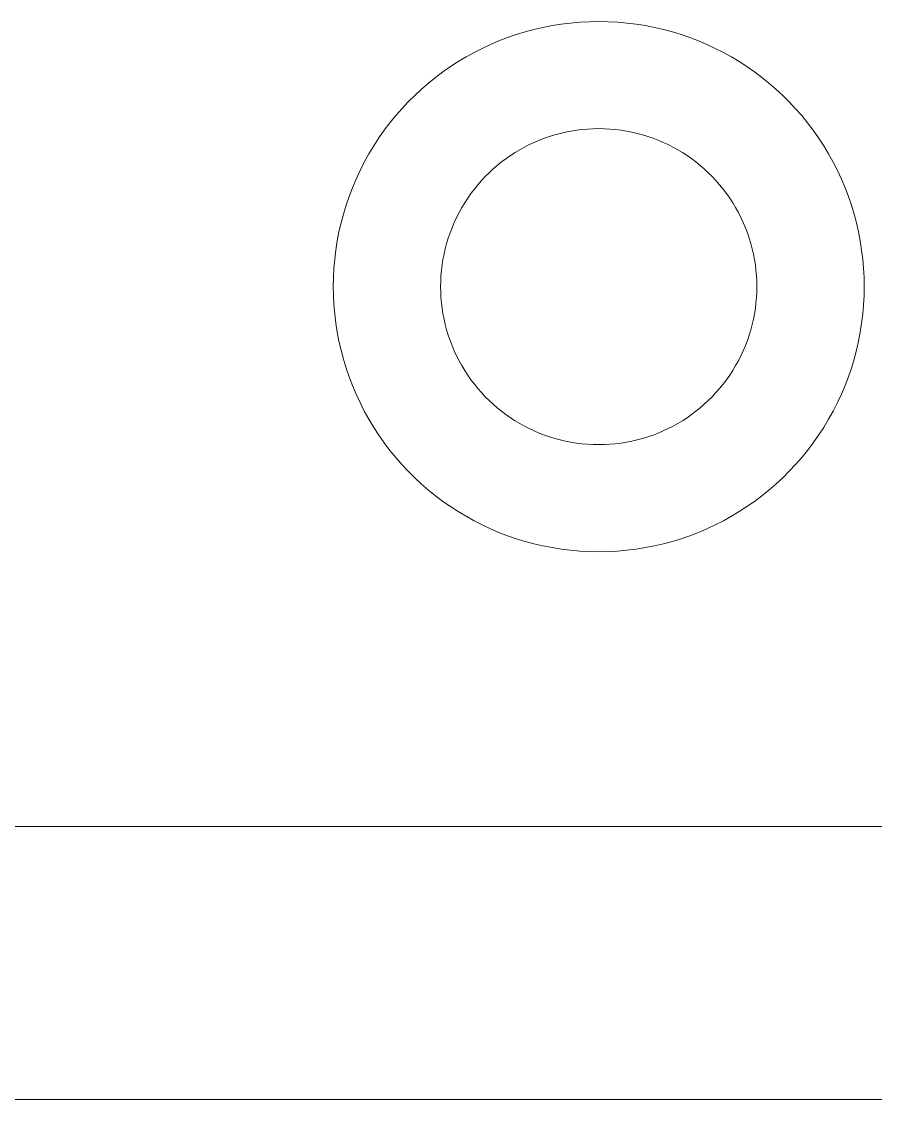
# Model space of a CAD drawing. Header units: centimetres. Extents: x -13.5 to 15.6, y -22.7 to 22.7.
# Drawn here: x -5.968 to -3.842, y -20.117 to -17.433 of the extents above; entities that cross this region are included whole.
import ezdxf

# ---------------------------------------------------------------- set-up
doc = ezdxf.new("R2010")
doc.units = ezdxf.units.CM
doc.header["$MEASUREMENT"] = 0
doc.layers.add('layer 1', color=7, linetype='Continuous')

msp = doc.modelspace()

# ---------------------------------------------------------------- linework, layer by layer
at = {"layer": 'layer 1', "color": 1, "lineweight": 9}
for points, knots in [([(-4.53076, -17.43322), (-4.53076, -17.43322), (-4.5543, -17.4336), (-4.5543, -17.4336), (-4.5543, -17.4336), (-4.5543, -17.4336), (-4.57771, -17.43482), (-4.57771, -17.43482), (-4.57771, -17.43482), (-4.57771, -17.43482), (-4.60096, -17.43685), (-4.60096, -17.43685), (-4.60096, -17.43685), (-4.60096, -17.43685), (-4.62403, -17.43969), (-4.62403, -17.43969), (-4.62403, -17.43969), (-4.62403, -17.43969), (-4.64692, -17.44333), (-4.64692, -17.44333), (-4.64692, -17.44333), (-4.64692, -17.44333), (-4.66959, -17.44775), (-4.66959, -17.44775), (-4.66959, -17.44775), (-4.66959, -17.44775), (-4.69204, -17.45296), (-4.69204, -17.45296), (-4.69204, -17.45296), (-4.69204, -17.45296), (-4.71424, -17.45893), (-4.71424, -17.45893), (-4.71424, -17.45893), (-4.71424, -17.45893), (-4.73618, -17.46566), (-4.73618, -17.46566), (-4.73618, -17.46566), (-4.73618, -17.46566), (-4.75783, -17.47313), (-4.75783, -17.47313), (-4.75783, -17.47313), (-4.75783, -17.47313), (-4.77918, -17.48134), (-4.77918, -17.48134), (-4.77918, -17.48134), (-4.77918, -17.48134), (-4.80021, -17.49027), (-4.80021, -17.49027), (-4.80021, -17.49027), (-4.80021, -17.49027), (-4.82091, -17.49991), (-4.82091, -17.49991), (-4.82091, -17.49991), (-4.82091, -17.49991), (-4.84124, -17.51026), (-4.84124, -17.51026), (-4.84124, -17.51026), (-4.84124, -17.51026), (-4.86121, -17.5213), (-4.86121, -17.5213), (-4.86121, -17.5213), (-4.86121, -17.5213), (-4.88078, -17.53303), (-4.88078, -17.53303), (-4.88078, -17.53303), (-4.88078, -17.53303), (-4.89993, -17.54543), (-4.89993, -17.54543), (-4.89993, -17.54543), (-4.89993, -17.54543), (-4.91866, -17.55849), (-4.91866, -17.55849), (-4.91866, -17.55849), (-4.91866, -17.55849), (-4.93694, -17.5722), (-4.93694, -17.5722), (-4.93694, -17.5722), (-4.93694, -17.5722), (-4.95476, -17.58655), (-4.95476, -17.58655), (-4.95476, -17.58655), (-4.95476, -17.58655), (-4.97208, -17.60153), (-4.97208, -17.60153), (-4.97208, -17.60153), (-4.97208, -17.60153), (-4.98891, -17.61713), (-4.98891, -17.61713), (-4.98891, -17.61713), (-4.98891, -17.61713), (-5.00521, -17.63333), (-5.00521, -17.63333), (-5.00521, -17.63333), (-5.00521, -17.63333), (-5.02098, -17.65014), (-5.02098, -17.65014), (-5.02098, -17.65014), (-5.02098, -17.65014), (-5.03618, -17.66753), (-5.03618, -17.66753), (-5.03618, -17.66753), (-5.03618, -17.66753), (-5.05082, -17.6855), (-5.05082, -17.6855), (-5.05082, -17.6855), (-5.05082, -17.6855), (-5.06485, -17.70404), (-5.06485, -17.70404), (-5.06485, -17.70404), (-5.06485, -17.70404), (-5.07828, -17.72313), (-5.07828, -17.72313), (-5.07828, -17.72313), (-5.07828, -17.72313), (-5.09108, -17.74277), (-5.09108, -17.74277), (-5.09108, -17.74277), (-5.09108, -17.74277), (-5.10322, -17.76294), (-5.10322, -17.76294), (-5.10322, -17.76294), (-5.10322, -17.76294), (-5.11462, -17.78353), (-5.11462, -17.78353), (-5.11462, -17.78353), (-5.11462, -17.78353), (-5.12525, -17.80442), (-5.12525, -17.80442), (-5.12525, -17.80442), (-5.12525, -17.80442), (-5.13509, -17.82558), (-5.13509, -17.82558), (-5.13509, -17.82558), (-5.13509, -17.82558), (-5.14414, -17.84699), (-5.14414, -17.84699), (-5.14414, -17.84699), (-5.14414, -17.84699), (-5.15241, -17.86864), (-5.15241, -17.86864), (-5.15241, -17.86864), (-5.15241, -17.86864), (-5.15989, -17.8905), (-5.15989, -17.8905), (-5.15989, -17.8905), (-5.15989, -17.8905), (-5.16658, -17.91255), (-5.16658, -17.91255), (-5.16658, -17.91255), (-5.16658, -17.91255), (-5.17249, -17.93477), (-5.17249, -17.93477), (-5.17249, -17.93477), (-5.17249, -17.93477), (-5.17761, -17.95713), (-5.17761, -17.95713), (-5.17761, -17.95713), (-5.17761, -17.95713), (-5.18194, -17.97962), (-5.18194, -17.97962), (-5.18194, -17.97962), (-5.18194, -17.97962), (-5.18549, -18.00222), (-5.18549, -18.00222), (-5.18549, -18.00222), (-5.18549, -18.00222), (-5.18824, -18.0249), (-5.18824, -18.0249), (-5.18824, -18.0249), (-5.18824, -18.0249), (-5.19022, -18.04765), (-5.19022, -18.04765), (-5.19022, -18.04765), (-5.19022, -18.04765), (-5.19143, -18.07044), (-5.19143, -18.07044), (-5.19143, -18.07044), (-5.19143, -18.07044), (-5.19183, -18.09325), (-5.19183, -18.09325), (-5.19183, -18.09325), (-5.19183, -18.09325), (-5.19143, -18.11606), (-5.19143, -18.11606), (-5.19143, -18.11606), (-5.19143, -18.11606), (-5.19022, -18.13884), (-5.19022, -18.13884), (-5.19022, -18.13884), (-5.19022, -18.13884), (-5.18824, -18.16159), (-5.18824, -18.16159), (-5.18824, -18.16159), (-5.18824, -18.16159), (-5.18549, -18.18427), (-5.18549, -18.18427), (-5.18549, -18.18427), (-5.18549, -18.18427), (-5.18194, -18.20687), (-5.18194, -18.20687), (-5.18194, -18.20687), (-5.18194, -18.20687), (-5.17761, -18.22936), (-5.17761, -18.22936), (-5.17761, -18.22936), (-5.17761, -18.22936), (-5.17249, -18.25173), (-5.17249, -18.25173), (-5.17249, -18.25173), (-5.17249, -18.25173), (-5.16658, -18.27394), (-5.16658, -18.27394), (-5.16658, -18.27394), (-5.16658, -18.27394), (-5.15989, -18.29599), (-5.15989, -18.29599), (-5.15989, -18.29599), (-5.15989, -18.29599), (-5.15241, -18.31785), (-5.15241, -18.31785), (-5.15241, -18.31785), (-5.15241, -18.31785), (-5.14414, -18.3395), (-5.14414, -18.3395), (-5.14414, -18.3395), (-5.14414, -18.3395), (-5.13509, -18.36091), (-5.13509, -18.36091), (-5.13509, -18.36091), (-5.13509, -18.36091), (-5.12525, -18.38208), (-5.12525, -18.38208), (-5.12525, -18.38208), (-5.12525, -18.38208), (-5.11462, -18.40296), (-5.11462, -18.40296), (-5.11462, -18.40296), (-5.11462, -18.40296), (-5.10321, -18.42355), (-5.10321, -18.42355), (-5.10321, -18.42355), (-5.10321, -18.42355), (-5.09106, -18.44372), (-5.09106, -18.44372), (-5.09106, -18.44372), (-5.09106, -18.44372), (-5.07826, -18.46336), (-5.07826, -18.46336), (-5.07826, -18.46336), (-5.07826, -18.46336), (-5.06485, -18.48245), (-5.06485, -18.48245), (-5.06485, -18.48245), (-5.06485, -18.48245), (-5.05081, -18.50099), (-5.05081, -18.50099), (-5.05081, -18.50099), (-5.05081, -18.50099), (-5.03618, -18.51896), (-5.03618, -18.51896), (-5.03618, -18.51896), (-5.03618, -18.51896), (-5.02097, -18.53635), (-5.02097, -18.53635), (-5.02097, -18.53635), (-5.02097, -18.53635), (-5.00521, -18.55315), (-5.00521, -18.55315), (-5.00521, -18.55315), (-5.00521, -18.55315), (-4.9889, -18.56936), (-4.9889, -18.56936), (-4.9889, -18.56936), (-4.9889, -18.56936), (-4.97208, -18.58496), (-4.97208, -18.58496), (-4.97208, -18.58496), (-4.97208, -18.58496), (-4.95475, -18.59994), (-4.95475, -18.59994), (-4.95475, -18.59994), (-4.95475, -18.59994), (-4.93693, -18.61429), (-4.93693, -18.61429), (-4.93693, -18.61429), (-4.93693, -18.61429), (-4.91865, -18.628), (-4.91865, -18.628), (-4.91865, -18.628), (-4.91865, -18.628), (-4.89993, -18.64106), (-4.89993, -18.64106), (-4.89993, -18.64106), (-4.89993, -18.64106), (-4.88077, -18.65345), (-4.88077, -18.65345), (-4.88077, -18.65345), (-4.88077, -18.65345), (-4.8612, -18.66518), (-4.8612, -18.66518), (-4.8612, -18.66518), (-4.8612, -18.66518), (-4.84124, -18.67623), (-4.84124, -18.67623), (-4.84124, -18.67623), (-4.84124, -18.67623), (-4.8209, -18.68658), (-4.8209, -18.68658), (-4.8209, -18.68658), (-4.8209, -18.68658), (-4.80021, -18.69622), (-4.80021, -18.69622), (-4.80021, -18.69622), (-4.80021, -18.69622), (-4.77918, -18.70515), (-4.77918, -18.70515), (-4.77918, -18.70515), (-4.77918, -18.70515), (-4.75783, -18.71336), (-4.75783, -18.71336), (-4.75783, -18.71336), (-4.75783, -18.71336), (-4.73617, -18.72083), (-4.73617, -18.72083), (-4.73617, -18.72083), (-4.73617, -18.72083), (-4.71424, -18.72756), (-4.71424, -18.72756), (-4.71424, -18.72756), (-4.71424, -18.72756), (-4.69204, -18.73353), (-4.69204, -18.73353), (-4.69204, -18.73353), (-4.69204, -18.73353), (-4.66959, -18.73873), (-4.66959, -18.73873), (-4.66959, -18.73873), (-4.66959, -18.73873), (-4.64691, -18.74316), (-4.64691, -18.74316), (-4.64691, -18.74316), (-4.64691, -18.74316), (-4.62403, -18.7468), (-4.62403, -18.7468), (-4.62403, -18.7468), (-4.62403, -18.7468), (-4.60095, -18.74964), (-4.60095, -18.74964), (-4.60095, -18.74964), (-4.60095, -18.74964), (-4.5777, -18.75167), (-4.5777, -18.75167), (-4.5777, -18.75167), (-4.5777, -18.75167), (-4.5543, -18.75288), (-4.5543, -18.75288), (-4.5543, -18.75288), (-4.5543, -18.75288), (-4.53075, -18.75326), (-4.53075, -18.75326), (-4.53075, -18.75326), (-4.53075, -18.75326), (-4.50721, -18.75287), (-4.50721, -18.75287), (-4.50721, -18.75287), (-4.50721, -18.75287), (-4.48381, -18.75166), (-4.48381, -18.75166), (-4.48381, -18.75166), (-4.48381, -18.75166), (-4.46056, -18.74963), (-4.46056, -18.74963), (-4.46056, -18.74963), (-4.46056, -18.74963), (-4.43748, -18.74679), (-4.43748, -18.74679), (-4.43748, -18.74679), (-4.43748, -18.74679), (-4.41459, -18.74315), (-4.41459, -18.74315), (-4.41459, -18.74315), (-4.41459, -18.74315), (-4.39192, -18.73873), (-4.39192, -18.73873), (-4.39192, -18.73873), (-4.39192, -18.73873), (-4.36947, -18.73352), (-4.36947, -18.73352), (-4.36947, -18.73352), (-4.36947, -18.73352), (-4.34727, -18.72755), (-4.34727, -18.72755), (-4.34727, -18.72755), (-4.34727, -18.72755), (-4.32534, -18.72082), (-4.32534, -18.72082), (-4.32534, -18.72082), (-4.32534, -18.72082), (-4.30369, -18.71335), (-4.30369, -18.71335), (-4.30369, -18.71335), (-4.30369, -18.71335), (-4.28234, -18.70514), (-4.28234, -18.70514), (-4.28234, -18.70514), (-4.28234, -18.70514), (-4.2613, -18.69621), (-4.2613, -18.69621), (-4.2613, -18.69621), (-4.2613, -18.69621), (-4.24061, -18.68657), (-4.24061, -18.68657), (-4.24061, -18.68657), (-4.24061, -18.68657), (-4.22028, -18.67622), (-4.22028, -18.67622), (-4.22028, -18.67622), (-4.22028, -18.67622), (-4.20031, -18.66517), (-4.20031, -18.66517), (-4.20031, -18.66517), (-4.20031, -18.66517), (-4.18075, -18.65345), (-4.18075, -18.65345), (-4.18075, -18.65345), (-4.18075, -18.65345), (-4.16159, -18.64105), (-4.16159, -18.64105), (-4.16159, -18.64105), (-4.16159, -18.64105), (-4.14286, -18.62799), (-4.14286, -18.62799), (-4.14286, -18.62799), (-4.14286, -18.62799), (-4.12458, -18.61428), (-4.12458, -18.61428), (-4.12458, -18.61428), (-4.12458, -18.61428), (-4.10677, -18.59993), (-4.10677, -18.59993), (-4.10677, -18.59993), (-4.10677, -18.59993), (-4.08944, -18.58495), (-4.08944, -18.58495), (-4.08944, -18.58495), (-4.08944, -18.58495), (-4.07261, -18.56935), (-4.07261, -18.56935), (-4.07261, -18.56935), (-4.07261, -18.56935), (-4.05631, -18.55314), (-4.05631, -18.55314), (-4.05631, -18.55314), (-4.05631, -18.55314), (-4.04055, -18.53633), (-4.04055, -18.53633), (-4.04055, -18.53633), (-4.04055, -18.53633), (-4.02533, -18.51894), (-4.02533, -18.51894), (-4.02533, -18.51894), (-4.02533, -18.51894), (-4.0107, -18.50097), (-4.0107, -18.50097), (-4.0107, -18.50097), (-4.0107, -18.50097), (-3.99667, -18.48244), (-3.99667, -18.48244), (-3.99667, -18.48244), (-3.99667, -18.48244), (-3.98324, -18.46334), (-3.98324, -18.46334), (-3.98324, -18.46334), (-3.98324, -18.46334), (-3.97046, -18.4437), (-3.97046, -18.4437), (-3.97046, -18.4437), (-3.97046, -18.4437), (-3.95831, -18.42354), (-3.95831, -18.42354), (-3.95831, -18.42354), (-3.95831, -18.42354), (-3.9469, -18.40295), (-3.9469, -18.40295), (-3.9469, -18.40295), (-3.9469, -18.40295), (-3.93627, -18.38206), (-3.93627, -18.38206), (-3.93627, -18.38206), (-3.93627, -18.38206), (-3.92643, -18.3609), (-3.92643, -18.3609), (-3.92643, -18.3609), (-3.92643, -18.3609), (-3.91738, -18.33948), (-3.91738, -18.33948), (-3.91738, -18.33948), (-3.91738, -18.33948), (-3.90911, -18.31784), (-3.90911, -18.31784), (-3.90911, -18.31784), (-3.90911, -18.31784), (-3.90163, -18.29598), (-3.90163, -18.29598), (-3.90163, -18.29598), (-3.90163, -18.29598), (-3.89494, -18.27393), (-3.89494, -18.27393), (-3.89494, -18.27393), (-3.89494, -18.27393), (-3.88903, -18.25171), (-3.88903, -18.25171), (-3.88903, -18.25171), (-3.88903, -18.25171), (-3.88391, -18.22935), (-3.88391, -18.22935), (-3.88391, -18.22935), (-3.88391, -18.22935), (-3.87958, -18.20685), (-3.87958, -18.20685), (-3.87958, -18.20685), (-3.87958, -18.20685), (-3.87602, -18.18426), (-3.87602, -18.18426), (-3.87602, -18.18426), (-3.87602, -18.18426), (-3.87327, -18.16157), (-3.87327, -18.16157), (-3.87327, -18.16157), (-3.87327, -18.16157), (-3.8713, -18.13883), (-3.8713, -18.13883), (-3.8713, -18.13883), (-3.8713, -18.13883), (-3.87009, -18.11604), (-3.87009, -18.11604), (-3.87009, -18.11604), (-3.87009, -18.11604), (-3.86969, -18.09323), (-3.86969, -18.09323), (-3.86969, -18.09323), (-3.86969, -18.09323), (-3.87009, -18.07042), (-3.87009, -18.07042), (-3.87009, -18.07042), (-3.87009, -18.07042), (-3.8713, -18.04763), (-3.8713, -18.04763), (-3.8713, -18.04763), (-3.8713, -18.04763), (-3.87327, -18.02489), (-3.87327, -18.02489), (-3.87327, -18.02489), (-3.87327, -18.02489), (-3.87602, -18.00221), (-3.87602, -18.00221), (-3.87602, -18.00221), (-3.87602, -18.00221), (-3.87958, -17.97961), (-3.87958, -17.97961), (-3.87958, -17.97961), (-3.87958, -17.97961), (-3.88391, -17.95712), (-3.88391, -17.95712), (-3.88391, -17.95712), (-3.88391, -17.95712), (-3.88903, -17.93475), (-3.88903, -17.93475), (-3.88903, -17.93475), (-3.88903, -17.93475), (-3.89494, -17.91254), (-3.89494, -17.91254), (-3.89494, -17.91254), (-3.89494, -17.91254), (-3.90163, -17.89049), (-3.90163, -17.89049), (-3.90163, -17.89049), (-3.90163, -17.89049), (-3.90911, -17.86863), (-3.90911, -17.86863), (-3.90911, -17.86863), (-3.90911, -17.86863), (-3.91738, -17.84698), (-3.91738, -17.84698), (-3.91738, -17.84698), (-3.91738, -17.84698), (-3.92643, -17.82557), (-3.92643, -17.82557), (-3.92643, -17.82557), (-3.92643, -17.82557), (-3.93627, -17.8044), (-3.93627, -17.8044), (-3.93627, -17.8044), (-3.93627, -17.8044), (-3.9469, -17.78351), (-3.9469, -17.78351), (-3.9469, -17.78351), (-3.9469, -17.78351), (-3.95831, -17.76293), (-3.95831, -17.76293), (-3.95831, -17.76293), (-3.95831, -17.76293), (-3.97046, -17.74276), (-3.97046, -17.74276), (-3.97046, -17.74276), (-3.97046, -17.74276), (-3.98325, -17.72312), (-3.98325, -17.72312), (-3.98325, -17.72312), (-3.98325, -17.72312), (-3.99667, -17.70403), (-3.99667, -17.70403), (-3.99667, -17.70403), (-3.99667, -17.70403), (-4.01071, -17.68549), (-4.01071, -17.68549), (-4.01071, -17.68549), (-4.01071, -17.68549), (-4.02534, -17.66752), (-4.02534, -17.66752), (-4.02534, -17.66752), (-4.02534, -17.66752), (-4.04055, -17.65013), (-4.04055, -17.65013), (-4.04055, -17.65013), (-4.04055, -17.65013), (-4.05631, -17.63332), (-4.05631, -17.63332), (-4.05631, -17.63332), (-4.05631, -17.63332), (-4.07262, -17.61712), (-4.07262, -17.61712), (-4.07262, -17.61712), (-4.07262, -17.61712), (-4.08944, -17.60152), (-4.08944, -17.60152), (-4.08944, -17.60152), (-4.08944, -17.60152), (-4.10677, -17.58654), (-4.10677, -17.58654), (-4.10677, -17.58654), (-4.10677, -17.58654), (-4.12458, -17.57219), (-4.12458, -17.57219), (-4.12458, -17.57219), (-4.12458, -17.57219), (-4.14287, -17.55848), (-4.14287, -17.55848), (-4.14287, -17.55848), (-4.14287, -17.55848), (-4.16159, -17.54543), (-4.16159, -17.54543), (-4.16159, -17.54543), (-4.16159, -17.54543), (-4.18075, -17.53303), (-4.18075, -17.53303), (-4.18075, -17.53303), (-4.18075, -17.53303), (-4.20032, -17.5213), (-4.20032, -17.5213), (-4.20032, -17.5213), (-4.20032, -17.5213), (-4.22028, -17.51026), (-4.22028, -17.51026), (-4.22028, -17.51026), (-4.22028, -17.51026), (-4.24062, -17.49991), (-4.24062, -17.49991), (-4.24062, -17.49991), (-4.24062, -17.49991), (-4.26131, -17.49026), (-4.26131, -17.49026), (-4.26131, -17.49026), (-4.26131, -17.49026), (-4.28234, -17.48133), (-4.28234, -17.48133), (-4.28234, -17.48133), (-4.28234, -17.48133), (-4.30369, -17.47312), (-4.30369, -17.47312), (-4.30369, -17.47312), (-4.30369, -17.47312), (-4.32535, -17.46565), (-4.32535, -17.46565), (-4.32535, -17.46565), (-4.32535, -17.46565), (-4.34728, -17.45893), (-4.34728, -17.45893), (-4.34728, -17.45893), (-4.34728, -17.45893), (-4.36948, -17.45295), (-4.36948, -17.45295), (-4.36948, -17.45295), (-4.36948, -17.45295), (-4.39193, -17.44775), (-4.39193, -17.44775), (-4.39193, -17.44775), (-4.39193, -17.44775), (-4.4146, -17.44332), (-4.4146, -17.44332), (-4.4146, -17.44332), (-4.4146, -17.44332), (-4.43748, -17.43968), (-4.43748, -17.43968), (-4.43748, -17.43968), (-4.43748, -17.43968), (-4.46056, -17.43684), (-4.46056, -17.43684), (-4.46056, -17.43684), (-4.46056, -17.43684), (-4.48381, -17.43481), (-4.48381, -17.43481), (-4.48381, -17.43481), (-4.48381, -17.43481), (-4.50721, -17.4336), (-4.50721, -17.4336), (-4.50721, -17.4336), (-4.50721, -17.4336), (-4.53076, -17.43322), (-4.53076, -17.43322)], [0, 0, 0, 0, 0.0055249, 0.0055249, 0.0055249, 0.0055249, 0.0110497, 0.0110497, 0.0110497, 0.0110497, 0.0165746, 0.0165746, 0.0165746, 0.0165746, 0.0220994, 0.0220994, 0.0220994, 0.0220994, 0.0276243, 0.0276243, 0.0276243, 0.0276243, 0.0331492, 0.0331492, 0.0331492, 0.0331492, 0.038674, 0.038674, 0.038674, 0.038674, 0.0441989, 0.0441989, 0.0441989, 0.0441989, 0.0497238, 0.0497238, 0.0497238, 0.0497238, 0.0552486, 0.0552486, 0.0552486, 0.0552486, 0.0607735, 0.0607735, 0.0607735, 0.0607735, 0.0662983, 0.0662983, 0.0662983, 0.0662983, 0.0718232, 0.0718232, 0.0718232, 0.0718232, 0.0773481, 0.0773481, 0.0773481, 0.0773481, 0.0828729, 0.0828729, 0.0828729, 0.0828729, 0.0883978, 0.0883978, 0.0883978, 0.0883978, 0.0939227, 0.0939227, 0.0939227, 0.0939227, 0.0994475, 0.0994475, 0.0994475, 0.0994475, 0.1049724, 0.1049724, 0.1049724, 0.1049724, 0.1104972, 0.1104972, 0.1104972, 0.1104972, 0.1160221, 0.1160221, 0.1160221, 0.1160221, 0.121547, 0.121547, 0.121547, 0.121547, 0.1270718, 0.1270718, 0.1270718, 0.1270718, 0.1325967, 0.1325967, 0.1325967, 0.1325967, 0.1381215, 0.1381215, 0.1381215, 0.1381215, 0.1436464, 0.1436464, 0.1436464, 0.1436464, 0.1491713, 0.1491713, 0.1491713, 0.1491713, 0.1546961, 0.1546961, 0.1546961, 0.1546961, 0.160221, 0.160221, 0.160221, 0.160221, 0.1657459, 0.1657459, 0.1657459, 0.1657459, 0.1712707, 0.1712707, 0.1712707, 0.1712707, 0.1767956, 0.1767956, 0.1767956, 0.1767956, 0.1823204, 0.1823204, 0.1823204, 0.1823204, 0.1878453, 0.1878453, 0.1878453, 0.1878453, 0.1933702, 0.1933702, 0.1933702, 0.1933702, 0.198895, 0.198895, 0.198895, 0.198895, 0.2044199, 0.2044199, 0.2044199, 0.2044199, 0.2099448, 0.2099448, 0.2099448, 0.2099448, 0.2154696, 0.2154696, 0.2154696, 0.2154696, 0.2209945, 0.2209945, 0.2209945, 0.2209945, 0.2265193, 0.2265193, 0.2265193, 0.2265193, 0.2320442, 0.2320442, 0.2320442, 0.2320442, 0.2375691, 0.2375691, 0.2375691, 0.2375691, 0.2430939, 0.2430939, 0.2430939, 0.2430939, 0.2486188, 0.2486188, 0.2486188, 0.2486188, 0.2541436, 0.2541436, 0.2541436, 0.2541436, 0.2596685, 0.2596685, 0.2596685, 0.2596685, 0.2651934, 0.2651934, 0.2651934, 0.2651934, 0.2707182, 0.2707182, 0.2707182, 0.2707182, 0.2762431, 0.2762431, 0.2762431, 0.2762431, 0.281768, 0.281768, 0.281768, 0.281768, 0.2872928, 0.2872928, 0.2872928, 0.2872928, 0.2928177, 0.2928177, 0.2928177, 0.2928177, 0.2983425, 0.2983425, 0.2983425, 0.2983425, 0.3038674, 0.3038674, 0.3038674, 0.3038674, 0.3093923, 0.3093923, 0.3093923, 0.3093923, 0.3149171, 0.3149171, 0.3149171, 0.3149171, 0.320442, 0.320442, 0.320442, 0.320442, 0.3259669, 0.3259669, 0.3259669, 0.3259669, 0.3314917, 0.3314917, 0.3314917, 0.3314917, 0.3370166, 0.3370166, 0.3370166, 0.3370166, 0.3425414, 0.3425414, 0.3425414, 0.3425414, 0.3480663, 0.3480663, 0.3480663, 0.3480663, 0.3535912, 0.3535912, 0.3535912, 0.3535912, 0.359116, 0.359116, 0.359116, 0.359116, 0.3646409, 0.3646409, 0.3646409, 0.3646409, 0.3701657, 0.3701657, 0.3701657, 0.3701657, 0.3756906, 0.3756906, 0.3756906, 0.3756906, 0.3812155, 0.3812155, 0.3812155, 0.3812155, 0.3867403, 0.3867403, 0.3867403, 0.3867403, 0.3922652, 0.3922652, 0.3922652, 0.3922652, 0.3977901, 0.3977901, 0.3977901, 0.3977901, 0.4033149, 0.4033149, 0.4033149, 0.4033149, 0.4088398, 0.4088398, 0.4088398, 0.4088398, 0.4143646, 0.4143646, 0.4143646, 0.4143646, 0.4198895, 0.4198895, 0.4198895, 0.4198895, 0.4254144, 0.4254144, 0.4254144, 0.4254144, 0.4309392, 0.4309392, 0.4309392, 0.4309392, 0.4364641, 0.4364641, 0.4364641, 0.4364641, 0.441989, 0.441989, 0.441989, 0.441989, 0.4475138, 0.4475138, 0.4475138, 0.4475138, 0.4530387, 0.4530387, 0.4530387, 0.4530387, 0.4585635, 0.4585635, 0.4585635, 0.4585635, 0.4640884, 0.4640884, 0.4640884, 0.4640884, 0.4696133, 0.4696133, 0.4696133, 0.4696133, 0.4751381, 0.4751381, 0.4751381, 0.4751381, 0.480663, 0.480663, 0.480663, 0.480663, 0.4861878, 0.4861878, 0.4861878, 0.4861878, 0.4917127, 0.4917127, 0.4917127, 0.4917127, 0.4972376, 0.4972376, 0.4972376, 0.4972376, 0.5027624, 0.5027624, 0.5027624, 0.5027624, 0.5082873, 0.5082873, 0.5082873, 0.5082873, 0.5138122, 0.5138122, 0.5138122, 0.5138122, 0.519337, 0.519337, 0.519337, 0.519337, 0.5248619, 0.5248619, 0.5248619, 0.5248619, 0.5303867, 0.5303867, 0.5303867, 0.5303867, 0.5359116, 0.5359116, 0.5359116, 0.5359116, 0.5414365, 0.5414365, 0.5414365, 0.5414365, 0.5469613, 0.5469613, 0.5469613, 0.5469613, 0.5524862, 0.5524862, 0.5524862, 0.5524862, 0.558011, 0.558011, 0.558011, 0.558011, 0.5635359, 0.5635359, 0.5635359, 0.5635359, 0.5690608, 0.5690608, 0.5690608, 0.5690608, 0.5745856, 0.5745856, 0.5745856, 0.5745856, 0.5801105, 0.5801105, 0.5801105, 0.5801105, 0.5856354, 0.5856354, 0.5856354, 0.5856354, 0.5911602, 0.5911602, 0.5911602, 0.5911602, 0.5966851, 0.5966851, 0.5966851, 0.5966851, 0.6022099, 0.6022099, 0.6022099, 0.6022099, 0.6077348, 0.6077348, 0.6077348, 0.6077348, 0.6132597, 0.6132597, 0.6132597, 0.6132597, 0.6187845, 0.6187845, 0.6187845, 0.6187845, 0.6243094, 0.6243094, 0.6243094, 0.6243094, 0.6298343, 0.6298343, 0.6298343, 0.6298343, 0.6353591, 0.6353591, 0.6353591, 0.6353591, 0.640884, 0.640884, 0.640884, 0.640884, 0.6464088, 0.6464088, 0.6464088, 0.6464088, 0.6519337, 0.6519337, 0.6519337, 0.6519337, 0.6574586, 0.6574586, 0.6574586, 0.6574586, 0.6629834, 0.6629834, 0.6629834, 0.6629834, 0.6685083, 0.6685083, 0.6685083, 0.6685083, 0.6740331, 0.6740331, 0.6740331, 0.6740331, 0.679558, 0.679558, 0.679558, 0.679558, 0.6850829, 0.6850829, 0.6850829, 0.6850829, 0.6906077, 0.6906077, 0.6906077, 0.6906077, 0.6961326, 0.6961326, 0.6961326, 0.6961326, 0.7016575, 0.7016575, 0.7016575, 0.7016575, 0.7071823, 0.7071823, 0.7071823, 0.7071823, 0.7127072, 0.7127072, 0.7127072, 0.7127072, 0.718232, 0.718232, 0.718232, 0.718232, 0.7237569, 0.7237569, 0.7237569, 0.7237569, 0.7292818, 0.7292818, 0.7292818, 0.7292818, 0.7348066, 0.7348066, 0.7348066, 0.7348066, 0.7403315, 0.7403315, 0.7403315, 0.7403315, 0.7458564, 0.7458564, 0.7458564, 0.7458564, 0.7513812, 0.7513812, 0.7513812, 0.7513812, 0.7569061, 0.7569061, 0.7569061, 0.7569061, 0.7624309, 0.7624309, 0.7624309, 0.7624309, 0.7679558, 0.7679558, 0.7679558, 0.7679558, 0.7734807, 0.7734807, 0.7734807, 0.7734807, 0.7790055, 0.7790055, 0.7790055, 0.7790055, 0.7845304, 0.7845304, 0.7845304, 0.7845304, 0.7900552, 0.7900552, 0.7900552, 0.7900552, 0.7955801, 0.7955801, 0.7955801, 0.7955801, 0.801105, 0.801105, 0.801105, 0.801105, 0.8066298, 0.8066298, 0.8066298, 0.8066298, 0.8121547, 0.8121547, 0.8121547, 0.8121547, 0.8176796, 0.8176796, 0.8176796, 0.8176796, 0.8232044, 0.8232044, 0.8232044, 0.8232044, 0.8287293, 0.8287293, 0.8287293, 0.8287293, 0.8342541, 0.8342541, 0.8342541, 0.8342541, 0.839779, 0.839779, 0.839779, 0.839779, 0.8453039, 0.8453039, 0.8453039, 0.8453039, 0.8508287, 0.8508287, 0.8508287, 0.8508287, 0.8563536, 0.8563536, 0.8563536, 0.8563536, 0.8618785, 0.8618785, 0.8618785, 0.8618785, 0.8674033, 0.8674033, 0.8674033, 0.8674033, 0.8729282, 0.8729282, 0.8729282, 0.8729282, 0.878453, 0.878453, 0.878453, 0.878453, 0.8839779, 0.8839779, 0.8839779, 0.8839779, 0.8895028, 0.8895028, 0.8895028, 0.8895028, 0.8950276, 0.8950276, 0.8950276, 0.8950276, 0.9005525, 0.9005525, 0.9005525, 0.9005525, 0.9060773, 0.9060773, 0.9060773, 0.9060773, 0.9116022, 0.9116022, 0.9116022, 0.9116022, 0.9171271, 0.9171271, 0.9171271, 0.9171271, 0.9226519, 0.9226519, 0.9226519, 0.9226519, 0.9281768, 0.9281768, 0.9281768, 0.9281768, 0.9337017, 0.9337017, 0.9337017, 0.9337017, 0.9392265, 0.9392265, 0.9392265, 0.9392265, 0.9447514, 0.9447514, 0.9447514, 0.9447514, 0.9502762, 0.9502762, 0.9502762, 0.9502762, 0.9558011, 0.9558011, 0.9558011, 0.9558011, 0.961326, 0.961326, 0.961326, 0.961326, 0.9668508, 0.9668508, 0.9668508, 0.9668508, 0.9723757, 0.9723757, 0.9723757, 0.9723757, 0.9779006, 0.9779006, 0.9779006, 0.9779006, 0.9834254, 0.9834254, 0.9834254, 0.9834254, 0.9889503, 0.9889503, 0.9889503, 0.9889503, 1, 1, 1, 1]), ([(-4.53077, -17.69987), (-4.53077, -17.69987), (-4.51674, -17.70012), (-4.51674, -17.70012), (-4.51674, -17.70012), (-4.51674, -17.70012), (-4.5028, -17.70086), (-4.5028, -17.70086), (-4.5028, -17.70086), (-4.5028, -17.70086), (-4.48894, -17.70207), (-4.48894, -17.70207), (-4.48894, -17.70207), (-4.48894, -17.70207), (-4.4752, -17.70377), (-4.4752, -17.70377), (-4.4752, -17.70377), (-4.4752, -17.70377), (-4.46156, -17.70594), (-4.46156, -17.70594), (-4.46156, -17.70594), (-4.46156, -17.70594), (-4.44805, -17.70859), (-4.44805, -17.70859), (-4.44805, -17.70859), (-4.44805, -17.70859), (-4.43468, -17.71169), (-4.43468, -17.71169), (-4.43468, -17.71169), (-4.43468, -17.71169), (-4.42146, -17.71526), (-4.42146, -17.71526), (-4.42146, -17.71526), (-4.42146, -17.71526), (-4.40839, -17.71927), (-4.40839, -17.71927), (-4.40839, -17.71927), (-4.40839, -17.71927), (-4.3955, -17.72373), (-4.3955, -17.72373), (-4.3955, -17.72373), (-4.3955, -17.72373), (-4.38278, -17.72862), (-4.38278, -17.72862), (-4.38278, -17.72862), (-4.38278, -17.72862), (-4.37024, -17.73395), (-4.37024, -17.73395), (-4.37024, -17.73395), (-4.37024, -17.73395), (-4.35792, -17.7397), (-4.35792, -17.7397), (-4.35792, -17.7397), (-4.35792, -17.7397), (-4.3458, -17.74587), (-4.3458, -17.74587), (-4.3458, -17.74587), (-4.3458, -17.74587), (-4.33391, -17.75245), (-4.33391, -17.75245), (-4.33391, -17.75245), (-4.33391, -17.75245), (-4.32226, -17.75944), (-4.32226, -17.75944), (-4.32226, -17.75944), (-4.32226, -17.75944), (-4.31084, -17.76682), (-4.31084, -17.76682), (-4.31084, -17.76682), (-4.31084, -17.76682), (-4.29968, -17.77461), (-4.29968, -17.77461), (-4.29968, -17.77461), (-4.29968, -17.77461), (-4.28879, -17.78278), (-4.28879, -17.78278), (-4.28879, -17.78278), (-4.28879, -17.78278), (-4.27818, -17.79133), (-4.27818, -17.79133), (-4.27818, -17.79133), (-4.27818, -17.79133), (-4.26786, -17.80026), (-4.26786, -17.80026), (-4.26786, -17.80026), (-4.26786, -17.80026), (-4.25783, -17.80956), (-4.25783, -17.80956), (-4.25783, -17.80956), (-4.25783, -17.80956), (-4.24813, -17.81921), (-4.24813, -17.81921), (-4.24813, -17.81921), (-4.24813, -17.81921), (-4.23874, -17.82923), (-4.23874, -17.82923), (-4.23874, -17.82923), (-4.23874, -17.82923), (-4.22969, -17.83959), (-4.22969, -17.83959), (-4.22969, -17.83959), (-4.22969, -17.83959), (-4.22096, -17.8503), (-4.22096, -17.8503), (-4.22096, -17.8503), (-4.22096, -17.8503), (-4.2126, -17.86135), (-4.2126, -17.86135), (-4.2126, -17.86135), (-4.2126, -17.86135), (-4.2046, -17.87272), (-4.2046, -17.87272), (-4.2046, -17.87272), (-4.2046, -17.87272), (-4.19699, -17.88442), (-4.19699, -17.88442), (-4.19699, -17.88442), (-4.19699, -17.88442), (-4.18976, -17.89644), (-4.18976, -17.89644), (-4.18976, -17.89644), (-4.18976, -17.89644), (-4.18296, -17.90871), (-4.18296, -17.90871), (-4.18296, -17.90871), (-4.18296, -17.90871), (-4.17662, -17.92116), (-4.17662, -17.92116), (-4.17662, -17.92116), (-4.17662, -17.92116), (-4.17076, -17.93377), (-4.17076, -17.93377), (-4.17076, -17.93377), (-4.17076, -17.93377), (-4.16536, -17.94653), (-4.16536, -17.94653), (-4.16536, -17.94653), (-4.16536, -17.94653), (-4.16044, -17.95943), (-4.16044, -17.95943), (-4.16044, -17.95943), (-4.16044, -17.95943), (-4.15598, -17.97245), (-4.15598, -17.97245), (-4.15598, -17.97245), (-4.15598, -17.97245), (-4.152, -17.98558), (-4.152, -17.98558), (-4.152, -17.98558), (-4.152, -17.98558), (-4.14848, -17.99882), (-4.14848, -17.99882), (-4.14848, -17.99882), (-4.14848, -17.99882), (-4.14544, -18.01215), (-4.14544, -18.01215), (-4.14544, -18.01215), (-4.14544, -18.01215), (-4.14288, -18.02555), (-4.14288, -18.02555), (-4.14288, -18.02555), (-4.14288, -18.02555), (-4.14075, -18.03901), (-4.14075, -18.03901), (-4.14075, -18.03901), (-4.14075, -18.03901), (-4.1391, -18.05253), (-4.1391, -18.05253), (-4.1391, -18.05253), (-4.1391, -18.05253), (-4.13789, -18.06608), (-4.13789, -18.06608), (-4.13789, -18.06608), (-4.13789, -18.06608), (-4.13723, -18.07965), (-4.13723, -18.07965), (-4.13723, -18.07965), (-4.13723, -18.07965), (-4.13686, -18.09324), (-4.13686, -18.09324), (-4.13686, -18.09324), (-4.13686, -18.09324), (-4.13723, -18.10683), (-4.13723, -18.10683), (-4.13723, -18.10683), (-4.13723, -18.10683), (-4.13789, -18.1204), (-4.13789, -18.1204), (-4.13789, -18.1204), (-4.13789, -18.1204), (-4.1391, -18.13396), (-4.1391, -18.13396), (-4.1391, -18.13396), (-4.1391, -18.13396), (-4.14075, -18.14747), (-4.14075, -18.14747), (-4.14075, -18.14747), (-4.14075, -18.14747), (-4.14288, -18.16093), (-4.14288, -18.16093), (-4.14288, -18.16093), (-4.14288, -18.16093), (-4.14544, -18.17433), (-4.14544, -18.17433), (-4.14544, -18.17433), (-4.14544, -18.17433), (-4.14848, -18.18766), (-4.14848, -18.18766), (-4.14848, -18.18766), (-4.14848, -18.18766), (-4.152, -18.2009), (-4.152, -18.2009), (-4.152, -18.2009), (-4.152, -18.2009), (-4.15598, -18.21403), (-4.15598, -18.21403), (-4.15598, -18.21403), (-4.15598, -18.21403), (-4.16044, -18.22706), (-4.16044, -18.22706), (-4.16044, -18.22706), (-4.16044, -18.22706), (-4.16536, -18.23995), (-4.16536, -18.23995), (-4.16536, -18.23995), (-4.16536, -18.23995), (-4.17076, -18.25271), (-4.17076, -18.25271), (-4.17076, -18.25271), (-4.17076, -18.25271), (-4.17662, -18.26532), (-4.17662, -18.26532), (-4.17662, -18.26532), (-4.17662, -18.26532), (-4.18296, -18.27777), (-4.18296, -18.27777), (-4.18296, -18.27777), (-4.18296, -18.27777), (-4.18975, -18.29004), (-4.18975, -18.29004), (-4.18975, -18.29004), (-4.18975, -18.29004), (-4.19697, -18.30207), (-4.19697, -18.30207), (-4.19697, -18.30207), (-4.19697, -18.30207), (-4.20459, -18.31377), (-4.20459, -18.31377), (-4.20459, -18.31377), (-4.20459, -18.31377), (-4.21259, -18.32515), (-4.21259, -18.32515), (-4.21259, -18.32515), (-4.21259, -18.32515), (-4.22095, -18.33619), (-4.22095, -18.33619), (-4.22095, -18.33619), (-4.22095, -18.33619), (-4.22967, -18.3469), (-4.22967, -18.3469), (-4.22967, -18.3469), (-4.22967, -18.3469), (-4.23872, -18.35726), (-4.23872, -18.35726), (-4.23872, -18.35726), (-4.23872, -18.35726), (-4.24811, -18.36728), (-4.24811, -18.36728), (-4.24811, -18.36728), (-4.24811, -18.36728), (-4.25782, -18.37694), (-4.25782, -18.37694), (-4.25782, -18.37694), (-4.25782, -18.37694), (-4.26785, -18.38623), (-4.26785, -18.38623), (-4.26785, -18.38623), (-4.26785, -18.38623), (-4.27817, -18.39516), (-4.27817, -18.39516), (-4.27817, -18.39516), (-4.27817, -18.39516), (-4.28878, -18.40371), (-4.28878, -18.40371), (-4.28878, -18.40371), (-4.28878, -18.40371), (-4.29967, -18.41188), (-4.29967, -18.41188), (-4.29967, -18.41188), (-4.29967, -18.41188), (-4.31084, -18.41967), (-4.31084, -18.41967), (-4.31084, -18.41967), (-4.31084, -18.41967), (-4.32225, -18.42706), (-4.32225, -18.42706), (-4.32225, -18.42706), (-4.32225, -18.42706), (-4.3339, -18.43404), (-4.3339, -18.43404), (-4.3339, -18.43404), (-4.3339, -18.43404), (-4.34579, -18.44063), (-4.34579, -18.44063), (-4.34579, -18.44063), (-4.34579, -18.44063), (-4.35791, -18.4468), (-4.35791, -18.4468), (-4.35791, -18.4468), (-4.35791, -18.4468), (-4.37024, -18.45255), (-4.37024, -18.45255), (-4.37024, -18.45255), (-4.37024, -18.45255), (-4.38277, -18.45787), (-4.38277, -18.45787), (-4.38277, -18.45787), (-4.38277, -18.45787), (-4.39549, -18.46277), (-4.39549, -18.46277), (-4.39549, -18.46277), (-4.39549, -18.46277), (-4.40838, -18.46722), (-4.40838, -18.46722), (-4.40838, -18.46722), (-4.40838, -18.46722), (-4.42145, -18.47124), (-4.42145, -18.47124), (-4.42145, -18.47124), (-4.42145, -18.47124), (-4.43467, -18.4748), (-4.43467, -18.4748), (-4.43467, -18.4748), (-4.43467, -18.4748), (-4.44804, -18.47791), (-4.44804, -18.47791), (-4.44804, -18.47791), (-4.44804, -18.47791), (-4.46155, -18.48055), (-4.46155, -18.48055), (-4.46155, -18.48055), (-4.46155, -18.48055), (-4.47519, -18.48272), (-4.47519, -18.48272), (-4.47519, -18.48272), (-4.47519, -18.48272), (-4.48894, -18.48442), (-4.48894, -18.48442), (-4.48894, -18.48442), (-4.48894, -18.48442), (-4.50279, -18.48563), (-4.50279, -18.48563), (-4.50279, -18.48563), (-4.50279, -18.48563), (-4.51673, -18.48637), (-4.51673, -18.48637), (-4.51673, -18.48637), (-4.51673, -18.48637), (-4.53075, -18.48659), (-4.53075, -18.48659), (-4.53075, -18.48659), (-4.53075, -18.48659), (-4.54478, -18.48635), (-4.54478, -18.48635), (-4.54478, -18.48635), (-4.54478, -18.48635), (-4.55872, -18.48562), (-4.55872, -18.48562), (-4.55872, -18.48562), (-4.55872, -18.48562), (-4.57257, -18.48441), (-4.57257, -18.48441), (-4.57257, -18.48441), (-4.57257, -18.48441), (-4.58632, -18.48271), (-4.58632, -18.48271), (-4.58632, -18.48271), (-4.58632, -18.48271), (-4.59996, -18.48053), (-4.59996, -18.48053), (-4.59996, -18.48053), (-4.59996, -18.48053), (-4.61347, -18.47789), (-4.61347, -18.47789), (-4.61347, -18.47789), (-4.61347, -18.47789), (-4.62684, -18.47478), (-4.62684, -18.47478), (-4.62684, -18.47478), (-4.62684, -18.47478), (-4.64006, -18.47122), (-4.64006, -18.47122), (-4.64006, -18.47122), (-4.64006, -18.47122), (-4.65313, -18.46721), (-4.65313, -18.46721), (-4.65313, -18.46721), (-4.65313, -18.46721), (-4.66602, -18.46275), (-4.66602, -18.46275), (-4.66602, -18.46275), (-4.66602, -18.46275), (-4.67874, -18.45785), (-4.67874, -18.45785), (-4.67874, -18.45785), (-4.67874, -18.45785), (-4.69128, -18.45253), (-4.69128, -18.45253), (-4.69128, -18.45253), (-4.69128, -18.45253), (-4.7036, -18.44678), (-4.7036, -18.44678), (-4.7036, -18.44678), (-4.7036, -18.44678), (-4.71572, -18.44061), (-4.71572, -18.44061), (-4.71572, -18.44061), (-4.71572, -18.44061), (-4.72761, -18.43403), (-4.72761, -18.43403), (-4.72761, -18.43403), (-4.72761, -18.43403), (-4.73926, -18.42704), (-4.73926, -18.42704), (-4.73926, -18.42704), (-4.73926, -18.42704), (-4.75068, -18.41965), (-4.75068, -18.41965), (-4.75068, -18.41965), (-4.75068, -18.41965), (-4.76184, -18.41187), (-4.76184, -18.41187), (-4.76184, -18.41187), (-4.76184, -18.41187), (-4.77273, -18.4037), (-4.77273, -18.4037), (-4.77273, -18.4037), (-4.77273, -18.4037), (-4.78335, -18.39514), (-4.78335, -18.39514), (-4.78335, -18.39514), (-4.78335, -18.39514), (-4.79367, -18.38622), (-4.79367, -18.38622), (-4.79367, -18.38622), (-4.79367, -18.38622), (-4.80369, -18.37692), (-4.80369, -18.37692), (-4.80369, -18.37692), (-4.80369, -18.37692), (-4.81341, -18.36726), (-4.81341, -18.36726), (-4.81341, -18.36726), (-4.81341, -18.36726), (-4.82279, -18.35725), (-4.82279, -18.35725), (-4.82279, -18.35725), (-4.82279, -18.35725), (-4.83184, -18.34689), (-4.83184, -18.34689), (-4.83184, -18.34689), (-4.83184, -18.34689), (-4.84056, -18.33618), (-4.84056, -18.33618), (-4.84056, -18.33618), (-4.84056, -18.33618), (-4.84892, -18.32513), (-4.84892, -18.32513), (-4.84892, -18.32513), (-4.84892, -18.32513), (-4.85692, -18.31376), (-4.85692, -18.31376), (-4.85692, -18.31376), (-4.85692, -18.31376), (-4.86454, -18.30205), (-4.86454, -18.30205), (-4.86454, -18.30205), (-4.86454, -18.30205), (-4.87176, -18.29003), (-4.87176, -18.29003), (-4.87176, -18.29003), (-4.87176, -18.29003), (-4.87856, -18.27776), (-4.87856, -18.27776), (-4.87856, -18.27776), (-4.87856, -18.27776), (-4.8849, -18.26532), (-4.8849, -18.26532), (-4.8849, -18.26532), (-4.8849, -18.26532), (-4.89076, -18.25271), (-4.89076, -18.25271), (-4.89076, -18.25271), (-4.89076, -18.25271), (-4.89616, -18.23995), (-4.89616, -18.23995), (-4.89616, -18.23995), (-4.89616, -18.23995), (-4.90108, -18.22705), (-4.90108, -18.22705), (-4.90108, -18.22705), (-4.90108, -18.22705), (-4.90553, -18.21403), (-4.90553, -18.21403), (-4.90553, -18.21403), (-4.90553, -18.21403), (-4.90952, -18.20089), (-4.90952, -18.20089), (-4.90952, -18.20089), (-4.90952, -18.20089), (-4.91304, -18.18766), (-4.91304, -18.18766), (-4.91304, -18.18766), (-4.91304, -18.18766), (-4.91608, -18.17433), (-4.91608, -18.17433), (-4.91608, -18.17433), (-4.91608, -18.17433), (-4.91865, -18.16093), (-4.91865, -18.16093), (-4.91865, -18.16093), (-4.91865, -18.16093), (-4.92078, -18.14746), (-4.92078, -18.14746), (-4.92078, -18.14746), (-4.92078, -18.14746), (-4.92242, -18.13395), (-4.92242, -18.13395), (-4.92242, -18.13395), (-4.92242, -18.13395), (-4.92363, -18.1204), (-4.92363, -18.1204), (-4.92363, -18.1204), (-4.92363, -18.1204), (-4.92429, -18.10682), (-4.92429, -18.10682), (-4.92429, -18.10682), (-4.92429, -18.10682), (-4.92466, -18.09324), (-4.92466, -18.09324), (-4.92466, -18.09324), (-4.92466, -18.09324), (-4.92429, -18.07965), (-4.92429, -18.07965), (-4.92429, -18.07965), (-4.92429, -18.07965), (-4.92363, -18.06607), (-4.92363, -18.06607), (-4.92363, -18.06607), (-4.92363, -18.06607), (-4.92242, -18.05252), (-4.92242, -18.05252), (-4.92242, -18.05252), (-4.92242, -18.05252), (-4.92078, -18.03901), (-4.92078, -18.03901), (-4.92078, -18.03901), (-4.92078, -18.03901), (-4.91865, -18.02554), (-4.91865, -18.02554), (-4.91865, -18.02554), (-4.91865, -18.02554), (-4.91608, -18.01214), (-4.91608, -18.01214), (-4.91608, -18.01214), (-4.91608, -18.01214), (-4.91304, -17.99882), (-4.91304, -17.99882), (-4.91304, -17.99882), (-4.91304, -17.99882), (-4.90952, -17.98558), (-4.90952, -17.98558), (-4.90952, -17.98558), (-4.90952, -17.98558), (-4.90553, -17.97244), (-4.90553, -17.97244), (-4.90553, -17.97244), (-4.90553, -17.97244), (-4.90108, -17.95942), (-4.90108, -17.95942), (-4.90108, -17.95942), (-4.90108, -17.95942), (-4.89616, -17.94652), (-4.89616, -17.94652), (-4.89616, -17.94652), (-4.89616, -17.94652), (-4.89076, -17.93376), (-4.89076, -17.93376), (-4.89076, -17.93376), (-4.89076, -17.93376), (-4.8849, -17.92116), (-4.8849, -17.92116), (-4.8849, -17.92116), (-4.8849, -17.92116), (-4.87856, -17.90871), (-4.87856, -17.90871), (-4.87856, -17.90871), (-4.87856, -17.90871), (-4.87176, -17.89646), (-4.87176, -17.89646), (-4.87176, -17.89646), (-4.87176, -17.89646), (-4.86454, -17.88445), (-4.86454, -17.88445), (-4.86454, -17.88445), (-4.86454, -17.88445), (-4.85692, -17.87275), (-4.85692, -17.87275), (-4.85692, -17.87275), (-4.85692, -17.87275), (-4.84892, -17.86137), (-4.84892, -17.86137), (-4.84892, -17.86137), (-4.84892, -17.86137), (-4.84056, -17.85033), (-4.84056, -17.85033), (-4.84056, -17.85033), (-4.84056, -17.85033), (-4.83184, -17.83962), (-4.83184, -17.83962), (-4.83184, -17.83962), (-4.83184, -17.83962), (-4.82279, -17.82926), (-4.82279, -17.82926), (-4.82279, -17.82926), (-4.82279, -17.82926), (-4.81341, -17.81924), (-4.81341, -17.81924), (-4.81341, -17.81924), (-4.81341, -17.81924), (-4.8037, -17.80958), (-4.8037, -17.80958), (-4.8037, -17.80958), (-4.8037, -17.80958), (-4.79367, -17.80029), (-4.79367, -17.80029), (-4.79367, -17.80029), (-4.79367, -17.80029), (-4.78335, -17.79136), (-4.78335, -17.79136), (-4.78335, -17.79136), (-4.78335, -17.79136), (-4.77274, -17.78281), (-4.77274, -17.78281), (-4.77274, -17.78281), (-4.77274, -17.78281), (-4.76185, -17.77464), (-4.76185, -17.77464), (-4.76185, -17.77464), (-4.76185, -17.77464), (-4.75069, -17.76685), (-4.75069, -17.76685), (-4.75069, -17.76685), (-4.75069, -17.76685), (-4.73927, -17.75946), (-4.73927, -17.75946), (-4.73927, -17.75946), (-4.73927, -17.75946), (-4.72762, -17.75247), (-4.72762, -17.75247), (-4.72762, -17.75247), (-4.72762, -17.75247), (-4.71573, -17.74589), (-4.71573, -17.74589), (-4.71573, -17.74589), (-4.71573, -17.74589), (-4.7036, -17.73972), (-4.7036, -17.73972), (-4.7036, -17.73972), (-4.7036, -17.73972), (-4.69128, -17.73397), (-4.69128, -17.73397), (-4.69128, -17.73397), (-4.69128, -17.73397), (-4.67875, -17.72865), (-4.67875, -17.72865), (-4.67875, -17.72865), (-4.67875, -17.72865), (-4.66603, -17.72375), (-4.66603, -17.72375), (-4.66603, -17.72375), (-4.66603, -17.72375), (-4.65314, -17.7193), (-4.65314, -17.7193), (-4.65314, -17.7193), (-4.65314, -17.7193), (-4.64007, -17.71528), (-4.64007, -17.71528), (-4.64007, -17.71528), (-4.64007, -17.71528), (-4.62684, -17.71172), (-4.62684, -17.71172), (-4.62684, -17.71172), (-4.62684, -17.71172), (-4.61347, -17.70861), (-4.61347, -17.70861), (-4.61347, -17.70861), (-4.61347, -17.70861), (-4.59997, -17.70597), (-4.59997, -17.70597), (-4.59997, -17.70597), (-4.59997, -17.70597), (-4.58633, -17.7038), (-4.58633, -17.7038), (-4.58633, -17.7038), (-4.58633, -17.7038), (-4.57258, -17.7021), (-4.57258, -17.7021), (-4.57258, -17.7021), (-4.57258, -17.7021), (-4.55873, -17.70088), (-4.55873, -17.70088), (-4.55873, -17.70088), (-4.55873, -17.70088), (-4.54478, -17.70015), (-4.54478, -17.70015), (-4.54478, -17.70015), (-4.54478, -17.70015), (-4.53076, -17.69989), (-4.53076, -17.69989)], [0, 0, 0, 0, 0.0055249, 0.0055249, 0.0055249, 0.0055249, 0.0110497, 0.0110497, 0.0110497, 0.0110497, 0.0165746, 0.0165746, 0.0165746, 0.0165746, 0.0220994, 0.0220994, 0.0220994, 0.0220994, 0.0276243, 0.0276243, 0.0276243, 0.0276243, 0.0331492, 0.0331492, 0.0331492, 0.0331492, 0.038674, 0.038674, 0.038674, 0.038674, 0.0441989, 0.0441989, 0.0441989, 0.0441989, 0.0497238, 0.0497238, 0.0497238, 0.0497238, 0.0552486, 0.0552486, 0.0552486, 0.0552486, 0.0607735, 0.0607735, 0.0607735, 0.0607735, 0.0662983, 0.0662983, 0.0662983, 0.0662983, 0.0718232, 0.0718232, 0.0718232, 0.0718232, 0.0773481, 0.0773481, 0.0773481, 0.0773481, 0.0828729, 0.0828729, 0.0828729, 0.0828729, 0.0883978, 0.0883978, 0.0883978, 0.0883978, 0.0939227, 0.0939227, 0.0939227, 0.0939227, 0.0994475, 0.0994475, 0.0994475, 0.0994475, 0.1049724, 0.1049724, 0.1049724, 0.1049724, 0.1104972, 0.1104972, 0.1104972, 0.1104972, 0.1160221, 0.1160221, 0.1160221, 0.1160221, 0.121547, 0.121547, 0.121547, 0.121547, 0.1270718, 0.1270718, 0.1270718, 0.1270718, 0.1325967, 0.1325967, 0.1325967, 0.1325967, 0.1381215, 0.1381215, 0.1381215, 0.1381215, 0.1436464, 0.1436464, 0.1436464, 0.1436464, 0.1491713, 0.1491713, 0.1491713, 0.1491713, 0.1546961, 0.1546961, 0.1546961, 0.1546961, 0.160221, 0.160221, 0.160221, 0.160221, 0.1657459, 0.1657459, 0.1657459, 0.1657459, 0.1712707, 0.1712707, 0.1712707, 0.1712707, 0.1767956, 0.1767956, 0.1767956, 0.1767956, 0.1823204, 0.1823204, 0.1823204, 0.1823204, 0.1878453, 0.1878453, 0.1878453, 0.1878453, 0.1933702, 0.1933702, 0.1933702, 0.1933702, 0.198895, 0.198895, 0.198895, 0.198895, 0.2044199, 0.2044199, 0.2044199, 0.2044199, 0.2099448, 0.2099448, 0.2099448, 0.2099448, 0.2154696, 0.2154696, 0.2154696, 0.2154696, 0.2209945, 0.2209945, 0.2209945, 0.2209945, 0.2265193, 0.2265193, 0.2265193, 0.2265193, 0.2320442, 0.2320442, 0.2320442, 0.2320442, 0.2375691, 0.2375691, 0.2375691, 0.2375691, 0.2430939, 0.2430939, 0.2430939, 0.2430939, 0.2486188, 0.2486188, 0.2486188, 0.2486188, 0.2541436, 0.2541436, 0.2541436, 0.2541436, 0.2596685, 0.2596685, 0.2596685, 0.2596685, 0.2651934, 0.2651934, 0.2651934, 0.2651934, 0.2707182, 0.2707182, 0.2707182, 0.2707182, 0.2762431, 0.2762431, 0.2762431, 0.2762431, 0.281768, 0.281768, 0.281768, 0.281768, 0.2872928, 0.2872928, 0.2872928, 0.2872928, 0.2928177, 0.2928177, 0.2928177, 0.2928177, 0.2983425, 0.2983425, 0.2983425, 0.2983425, 0.3038674, 0.3038674, 0.3038674, 0.3038674, 0.3093923, 0.3093923, 0.3093923, 0.3093923, 0.3149171, 0.3149171, 0.3149171, 0.3149171, 0.320442, 0.320442, 0.320442, 0.320442, 0.3259669, 0.3259669, 0.3259669, 0.3259669, 0.3314917, 0.3314917, 0.3314917, 0.3314917, 0.3370166, 0.3370166, 0.3370166, 0.3370166, 0.3425414, 0.3425414, 0.3425414, 0.3425414, 0.3480663, 0.3480663, 0.3480663, 0.3480663, 0.3535912, 0.3535912, 0.3535912, 0.3535912, 0.359116, 0.359116, 0.359116, 0.359116, 0.3646409, 0.3646409, 0.3646409, 0.3646409, 0.3701657, 0.3701657, 0.3701657, 0.3701657, 0.3756906, 0.3756906, 0.3756906, 0.3756906, 0.3812155, 0.3812155, 0.3812155, 0.3812155, 0.3867403, 0.3867403, 0.3867403, 0.3867403, 0.3922652, 0.3922652, 0.3922652, 0.3922652, 0.3977901, 0.3977901, 0.3977901, 0.3977901, 0.4033149, 0.4033149, 0.4033149, 0.4033149, 0.4088398, 0.4088398, 0.4088398, 0.4088398, 0.4143646, 0.4143646, 0.4143646, 0.4143646, 0.4198895, 0.4198895, 0.4198895, 0.4198895, 0.4254144, 0.4254144, 0.4254144, 0.4254144, 0.4309392, 0.4309392, 0.4309392, 0.4309392, 0.4364641, 0.4364641, 0.4364641, 0.4364641, 0.441989, 0.441989, 0.441989, 0.441989, 0.4475138, 0.4475138, 0.4475138, 0.4475138, 0.4530387, 0.4530387, 0.4530387, 0.4530387, 0.4585635, 0.4585635, 0.4585635, 0.4585635, 0.4640884, 0.4640884, 0.4640884, 0.4640884, 0.4696133, 0.4696133, 0.4696133, 0.4696133, 0.4751381, 0.4751381, 0.4751381, 0.4751381, 0.480663, 0.480663, 0.480663, 0.480663, 0.4861878, 0.4861878, 0.4861878, 0.4861878, 0.4917127, 0.4917127, 0.4917127, 0.4917127, 0.4972376, 0.4972376, 0.4972376, 0.4972376, 0.5027624, 0.5027624, 0.5027624, 0.5027624, 0.5082873, 0.5082873, 0.5082873, 0.5082873, 0.5138122, 0.5138122, 0.5138122, 0.5138122, 0.519337, 0.519337, 0.519337, 0.519337, 0.5248619, 0.5248619, 0.5248619, 0.5248619, 0.5303867, 0.5303867, 0.5303867, 0.5303867, 0.5359116, 0.5359116, 0.5359116, 0.5359116, 0.5414365, 0.5414365, 0.5414365, 0.5414365, 0.5469613, 0.5469613, 0.5469613, 0.5469613, 0.5524862, 0.5524862, 0.5524862, 0.5524862, 0.558011, 0.558011, 0.558011, 0.558011, 0.5635359, 0.5635359, 0.5635359, 0.5635359, 0.5690608, 0.5690608, 0.5690608, 0.5690608, 0.5745856, 0.5745856, 0.5745856, 0.5745856, 0.5801105, 0.5801105, 0.5801105, 0.5801105, 0.5856354, 0.5856354, 0.5856354, 0.5856354, 0.5911602, 0.5911602, 0.5911602, 0.5911602, 0.5966851, 0.5966851, 0.5966851, 0.5966851, 0.6022099, 0.6022099, 0.6022099, 0.6022099, 0.6077348, 0.6077348, 0.6077348, 0.6077348, 0.6132597, 0.6132597, 0.6132597, 0.6132597, 0.6187845, 0.6187845, 0.6187845, 0.6187845, 0.6243094, 0.6243094, 0.6243094, 0.6243094, 0.6298343, 0.6298343, 0.6298343, 0.6298343, 0.6353591, 0.6353591, 0.6353591, 0.6353591, 0.640884, 0.640884, 0.640884, 0.640884, 0.6464088, 0.6464088, 0.6464088, 0.6464088, 0.6519337, 0.6519337, 0.6519337, 0.6519337, 0.6574586, 0.6574586, 0.6574586, 0.6574586, 0.6629834, 0.6629834, 0.6629834, 0.6629834, 0.6685083, 0.6685083, 0.6685083, 0.6685083, 0.6740331, 0.6740331, 0.6740331, 0.6740331, 0.679558, 0.679558, 0.679558, 0.679558, 0.6850829, 0.6850829, 0.6850829, 0.6850829, 0.6906077, 0.6906077, 0.6906077, 0.6906077, 0.6961326, 0.6961326, 0.6961326, 0.6961326, 0.7016575, 0.7016575, 0.7016575, 0.7016575, 0.7071823, 0.7071823, 0.7071823, 0.7071823, 0.7127072, 0.7127072, 0.7127072, 0.7127072, 0.718232, 0.718232, 0.718232, 0.718232, 0.7237569, 0.7237569, 0.7237569, 0.7237569, 0.7292818, 0.7292818, 0.7292818, 0.7292818, 0.7348066, 0.7348066, 0.7348066, 0.7348066, 0.7403315, 0.7403315, 0.7403315, 0.7403315, 0.7458564, 0.7458564, 0.7458564, 0.7458564, 0.7513812, 0.7513812, 0.7513812, 0.7513812, 0.7569061, 0.7569061, 0.7569061, 0.7569061, 0.7624309, 0.7624309, 0.7624309, 0.7624309, 0.7679558, 0.7679558, 0.7679558, 0.7679558, 0.7734807, 0.7734807, 0.7734807, 0.7734807, 0.7790055, 0.7790055, 0.7790055, 0.7790055, 0.7845304, 0.7845304, 0.7845304, 0.7845304, 0.7900552, 0.7900552, 0.7900552, 0.7900552, 0.7955801, 0.7955801, 0.7955801, 0.7955801, 0.801105, 0.801105, 0.801105, 0.801105, 0.8066298, 0.8066298, 0.8066298, 0.8066298, 0.8121547, 0.8121547, 0.8121547, 0.8121547, 0.8176796, 0.8176796, 0.8176796, 0.8176796, 0.8232044, 0.8232044, 0.8232044, 0.8232044, 0.8287293, 0.8287293, 0.8287293, 0.8287293, 0.8342541, 0.8342541, 0.8342541, 0.8342541, 0.839779, 0.839779, 0.839779, 0.839779, 0.8453039, 0.8453039, 0.8453039, 0.8453039, 0.8508287, 0.8508287, 0.8508287, 0.8508287, 0.8563536, 0.8563536, 0.8563536, 0.8563536, 0.8618785, 0.8618785, 0.8618785, 0.8618785, 0.8674033, 0.8674033, 0.8674033, 0.8674033, 0.8729282, 0.8729282, 0.8729282, 0.8729282, 0.878453, 0.878453, 0.878453, 0.878453, 0.8839779, 0.8839779, 0.8839779, 0.8839779, 0.8895028, 0.8895028, 0.8895028, 0.8895028, 0.8950276, 0.8950276, 0.8950276, 0.8950276, 0.9005525, 0.9005525, 0.9005525, 0.9005525, 0.9060773, 0.9060773, 0.9060773, 0.9060773, 0.9116022, 0.9116022, 0.9116022, 0.9116022, 0.9171271, 0.9171271, 0.9171271, 0.9171271, 0.9226519, 0.9226519, 0.9226519, 0.9226519, 0.9281768, 0.9281768, 0.9281768, 0.9281768, 0.9337017, 0.9337017, 0.9337017, 0.9337017, 0.9392265, 0.9392265, 0.9392265, 0.9392265, 0.9447514, 0.9447514, 0.9447514, 0.9447514, 0.9502762, 0.9502762, 0.9502762, 0.9502762, 0.9558011, 0.9558011, 0.9558011, 0.9558011, 0.961326, 0.961326, 0.961326, 0.961326, 0.9668508, 0.9668508, 0.9668508, 0.9668508, 0.9723757, 0.9723757, 0.9723757, 0.9723757, 0.9779006, 0.9779006, 0.9779006, 0.9779006, 0.9834254, 0.9834254, 0.9834254, 0.9834254, 0.9889503, 0.9889503, 0.9889503, 0.9889503, 1, 1, 1, 1]), ([(-8.69161, -19.43753), (-8.69161, -19.43753), (4.67804, -19.43753), (4.67804, -19.43753), (4.67804, -19.43753), (4.67804, -19.43753), (4.67804, -19.5813), (4.67804, -19.5813), (4.67804, -19.5813), (4.67804, -19.5813), (4.23139, -19.5813), (4.23139, -19.5813), (4.23139, -19.5813), (4.23139, -19.5813), (4.23139, -19.97337), (4.23139, -19.97337), (4.23139, -19.97337), (4.23139, -19.97337), (4.67804, -19.97337), (4.67804, -19.97337), (4.67804, -19.97337), (4.67804, -19.97337), (4.67804, -20.11714), (4.67804, -20.11714), (4.67804, -20.11714), (4.67804, -20.11714), (-8.69161, -20.11714), (-8.69161, -20.11714)], [0, 0, 0, 0, 0.125, 0.125, 0.125, 0.125, 0.25, 0.25, 0.25, 0.25, 0.375, 0.375, 0.375, 0.375, 0.5, 0.5, 0.5, 0.5, 0.625, 0.625, 0.625, 0.625, 0.75, 0.75, 0.75, 0.75, 1, 1, 1, 1])]:
    msp.add_open_spline(points, degree=3, knots=knots, dxfattribs=at)

doc.saveas('drawing.dxf')
